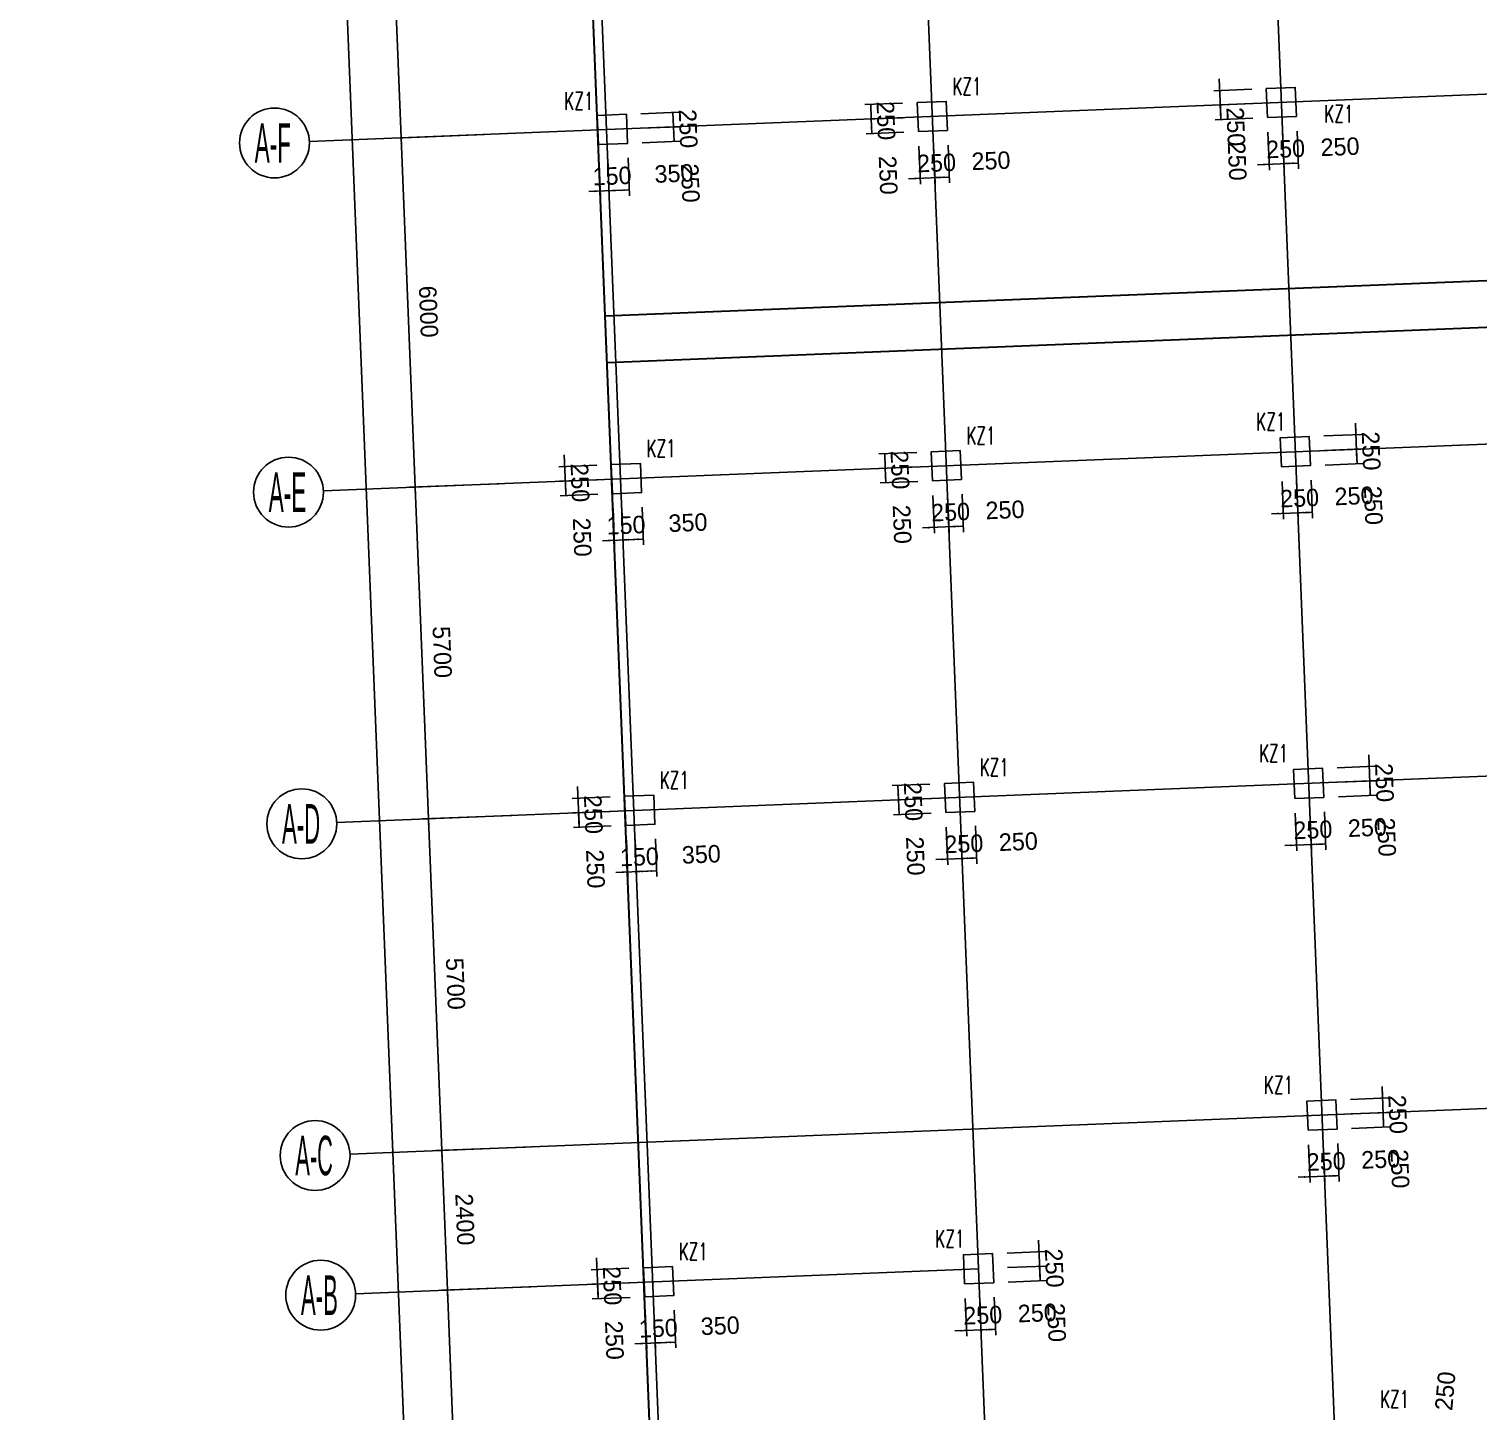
# Model space of a CAD drawing. Extents: x 387171 to 699106, y 11966 to 245688.
# Drawn here: x 471867 to 496757, y 74493 to 98222 of the extents above; entities that cross this region are included whole.
import ezdxf

# ---------------------------------------------------------------- set-up
doc = ezdxf.new("R2010")
doc.units = 0
doc.header["$LTSCALE"] = 100
doc.header["$MEASUREMENT"] = 0
for name, color, linetype in [('COLU', 7, 'Continuous'), ('DIM', 3, 'Continuous'), ('DOTE', 253, 'Continuous'), ('L-AXIS', 3, 'Continuous'), ('NUM', 7, 'Continuous'), ('Q-dote', 253, 'Continuous')]:
    doc.layers.add(name, color=color, linetype=linetype)
doc.styles.get("Standard").update_dxf_attribs({"font": 'standard'})
doc.styles.add('tk', font='tk')
doc.dimstyles.get("Standard").update_dxf_attribs({"dimtxt": 300, "dimasz": 100, "dimexe": 100, "dimexo": 250, "dimgap": 100, "dimtad": 0, "dimtoh": 1, "dimdec": 0, "dimdsep": 46, "dimcen": 0.09, "dimclrt": 7, "dimadec": 0, "dimazin": 0, "dimtfac": 1, "dimtdec": 4, "dimtofl": 0, "dimtmove": 0, "dimatfit": 3, "dimfxl": 1, "dimtolj": 1, "dimtzin": 0, "dimarcsym": 0})

# ---------------------------------------------------------------- blocks, each defined once
blk = doc.blocks.new('*D3596')
at = {"layer": 'L-AXIS', "color": 0, "linetype": 'ByBlock', "lineweight": -2}
for p, q in [((474241, 232201), (471867, 232105)), ((478441, 70839), (471967, 232109)), ((480715, 70931), (478341, 70835))]:
    blk.add_line(p, q, dxfattribs=at)
for points in [[(471967, 232109), (471988, 232010), (471954, 232009)], [(478441, 70839), (478420, 70939), (478453, 70940)]]:
    blk.add_solid(points, dxfattribs=at)
at = {"layer": 'L-AXIS', "color": 7, "linetype": 'Continuous', "lineweight": -2, "insert": (475554, 151488), "char_height": 300, "width": 1111.67, "attachment_point": 5, "rotation": 272.2988, "style": 'tk'}
blk.add_mtext('161400', dxfattribs=at)
blk = doc.blocks.new('*D4654')
at = {"layer": 'L-AXIS', "color": 0, "linetype": 'ByBlock', "lineweight": -2}
for p, q in [((480487, 76626), (478954, 76565)), ((479054, 76569), (479282, 70873)), ((480715, 70931), (479182, 70869))]:
    blk.add_line(p, q, dxfattribs=at)
for points in [[(479054, 76569), (479074, 76469), (479041, 76468)], [(479282, 70873), (479262, 70972), (479295, 70974)]]:
    blk.add_solid(points, dxfattribs=at)
at = {"layer": 'L-AXIS', "color": 7, "linetype": 'Continuous', "lineweight": -2, "insert": (479518, 73735), "char_height": 300, "width": 780, "attachment_point": 5, "rotation": 272.2988, "style": 'tk'}
blk.add_mtext('5700', dxfattribs=at)
blk = doc.blocks.new('_AXISO')
blk.add_circle((0, 0), 0.5)
blk = doc.blocks.new('*D1093')
at = {"layer": 'L-AXIS', "color": 0, "linetype": 'ByBlock', "lineweight": -2}
for p, q in [((479933, 90415), (478400, 90353)), ((478500, 90357), (478729, 84662)), ((480162, 84720), (478629, 84658))]:
    blk.add_line(p, q, dxfattribs=at)
for points in [[(478500, 90357), (478521, 90258), (478487, 90257)], [(478729, 84662), (478708, 84761), (478741, 84763)]]:
    blk.add_solid(points, dxfattribs=at)
at = {"layer": 'L-AXIS', "color": 7, "linetype": 'Continuous', "lineweight": -2, "insert": (478964, 87524), "char_height": 300, "width": 780, "attachment_point": 5, "rotation": 272.2988, "style": 'tk'}
blk.add_mtext('5700', dxfattribs=at)
blk = doc.blocks.new('*D1868')
at = {"layer": 'L-AXIS', "color": 0, "linetype": 'ByBlock', "lineweight": -2}
for p, q in [((480162, 84720), (478629, 84658)), ((478729, 84662), (478957, 78967)), ((480390, 79024), (478857, 78963))]:
    blk.add_line(p, q, dxfattribs=at)
for points in [[(478729, 84662), (478749, 84563), (478716, 84561)], [(478957, 78967), (478937, 79066), (478970, 79067)]]:
    blk.add_solid(points, dxfattribs=at)
at = {"layer": 'L-AXIS', "color": 7, "linetype": 'Continuous', "lineweight": -2, "insert": (479193, 81828), "char_height": 300, "width": 780, "attachment_point": 5, "rotation": 272.2988, "style": 'tk'}
blk.add_mtext('5700', dxfattribs=at)
blk = doc.blocks.new('*D1628')
at = {"layer": 'L-AXIS', "color": 0, "linetype": 'ByBlock', "lineweight": -2}
for p, q in [((480390, 79024), (478857, 78963)), ((478957, 78967), (479054, 76569)), ((480487, 76626), (478954, 76565))]:
    blk.add_line(p, q, dxfattribs=at)
for points in [[(478957, 78967), (478978, 78867), (478945, 78866)], [(479054, 76569), (479033, 76668), (479066, 76669)]]:
    blk.add_solid(points, dxfattribs=at)
at = {"layer": 'L-AXIS', "color": 7, "linetype": 'Continuous', "lineweight": -2, "insert": (479355, 77782), "char_height": 300, "width": 785, "attachment_point": 5, "rotation": 272.2988, "style": 'tk'}
blk.add_mtext('2400', dxfattribs=at)
blk = doc.blocks.new('*D1508')
at = {"layer": 'L-AXIS', "color": 0, "linetype": 'ByBlock', "lineweight": -2}
for p, q in [((479464, 102106), (477931, 102044)), ((478031, 102048), (478259, 96353)), ((479692, 96410), (478159, 96349))]:
    blk.add_line(p, q, dxfattribs=at)
for points in [[(478031, 102048), (478051, 101949), (478018, 101947)], [(478259, 96353), (478239, 96452), (478272, 96453)]]:
    blk.add_solid(points, dxfattribs=at)
at = {"layer": 'L-AXIS', "color": 7, "linetype": 'Continuous', "lineweight": -2, "insert": (478495, 99214), "char_height": 300, "width": 780, "attachment_point": 5, "rotation": 272.2988, "style": 'tk'}
blk.add_mtext('5700', dxfattribs=at)
blk = doc.blocks.new('*D2417')
at = {"layer": 'L-AXIS', "color": 0, "linetype": 'ByBlock', "lineweight": -2}
for p, q in [((479692, 96410), (478159, 96349)), ((478259, 96353), (478500, 90357)), ((479933, 90415), (478400, 90353))]:
    blk.add_line(p, q, dxfattribs=at)
for points in [[(478259, 96353), (478280, 96253), (478247, 96252)], [(478500, 90357), (478479, 90457), (478513, 90458)]]:
    blk.add_solid(points, dxfattribs=at)
at = {"layer": 'L-AXIS', "color": 7, "linetype": 'Continuous', "lineweight": -2, "insert": (478729, 93369), "char_height": 300, "width": 770, "attachment_point": 5, "rotation": 272.2988, "style": 'tk'}
blk.add_mtext('6000', dxfattribs=at)
blk = doc.blocks.new('*D1542')
at = {"layer": 'DIM', "color": 0, "linetype": 'ByBlock', "lineweight": -2}
for p, q in [((493847, 79064), (493873, 78414)), ((494097, 79074), (494123, 78424)), ((493669, 78506), (494319, 78532))]:
    blk.add_line(p, q, dxfattribs=at)
for points in [[(493869, 78514), (493770, 78494), (493769, 78527)], [(494119, 78524), (494218, 78545), (494220, 78512)]]:
    blk.add_solid(points, dxfattribs=at)
at = {"layer": 'DIM', "color": 7, "linetype": 'Continuous', "lineweight": -2, "insert": (494149, 78776), "char_height": 300, "width": 566.67, "attachment_point": 5, "rotation": 2.2988, "style": 'tk'}
blk.add_mtext('250', dxfattribs=at)
blk = doc.blocks.new('*D1128')
at = {"layer": 'DIM', "color": 0, "linetype": 'ByBlock', "lineweight": -2}
for p, q in [((494097, 79074), (494123, 78424)), ((494347, 79084), (494373, 78435)), ((494119, 78524), (494369, 78534))]:
    blk.add_line(p, q, dxfattribs=at)
for points in [[(494119, 78524), (494218, 78545), (494220, 78512)], [(494369, 78534), (494269, 78514), (494268, 78547)]]:
    blk.add_solid(points, dxfattribs=at)
at = {"layer": 'DIM', "color": 7, "linetype": 'Continuous', "lineweight": -2, "insert": (495085, 78813), "char_height": 300, "width": 566.67, "attachment_point": 5, "rotation": 2.2988, "style": 'tk'}
blk.add_mtext('250', dxfattribs=at)
blk = doc.blocks.new('*D2014')
at = {"layer": 'DIM', "color": 0, "linetype": 'ByBlock', "lineweight": -2}
for p, q in [((494576, 79594), (495226, 79620)), ((495136, 79366), (495126, 79616)), ((494586, 79344), (495236, 79370))]:
    blk.add_line(p, q, dxfattribs=at)
for points in [[(495126, 79616), (495147, 79516), (495113, 79515)], [(495136, 79366), (495115, 79465), (495149, 79466)]]:
    blk.add_solid(points, dxfattribs=at)
at = {"layer": 'DIM', "color": 7, "linetype": 'Continuous', "lineweight": -2, "insert": (495415, 78650), "char_height": 300, "width": 566.67, "attachment_point": 5, "rotation": 272.2988, "style": 'tk'}
blk.add_mtext('250', dxfattribs=at)
blk = doc.blocks.new('*D1967')
at = {"layer": 'DIM', "color": 0, "linetype": 'ByBlock', "lineweight": -2}
for p, q in [((495134, 79416), (495108, 80065)), ((494566, 79843), (495216, 79869)), ((494576, 79594), (495226, 79620))]:
    blk.add_line(p, q, dxfattribs=at)
for points in [[(495116, 79865), (495095, 79965), (495129, 79966)], [(495126, 79616), (495147, 79516), (495113, 79515)]]:
    blk.add_solid(points, dxfattribs=at)
at = {"layer": 'DIM', "color": 7, "linetype": 'Continuous', "lineweight": -2, "insert": (495377, 79585), "char_height": 300, "width": 566.67, "attachment_point": 5, "rotation": 272.2988, "style": 'tk'}
blk.add_mtext('250', dxfattribs=at)
blk = doc.blocks.new('*D2760')
at = {"layer": 'DIM', "color": 0, "linetype": 'ByBlock', "lineweight": -2}
for p, q in [((495832, 74139), (496480, 74082)), ((496380, 74091), (496358, 73842)), ((495810, 73890), (496458, 73833))]:
    blk.add_line(p, q, dxfattribs=at)
for points in [[(496358, 73842), (496350, 73943), (496384, 73940)], [(496380, 74091), (496388, 73990), (496355, 73993)]]:
    blk.add_solid(points, dxfattribs=at)
at = {"layer": 'DIM', "color": 7, "linetype": 'Continuous', "lineweight": -2, "insert": (496195, 74836), "char_height": 300, "width": 566.67, "attachment_point": 5, "rotation": 84.9316, "style": 'tk'}
blk.add_mtext('250', dxfattribs=at)
blk = doc.blocks.new('*D2945')
at = {"layer": 'DIM', "color": 0, "linetype": 'ByBlock', "lineweight": -2}
for p, q in [((493618, 84759), (493645, 84110)), ((493868, 84769), (493894, 84120)), ((493441, 84202), (494090, 84228))]:
    blk.add_line(p, q, dxfattribs=at)
for points in [[(493640, 84210), (493541, 84189), (493540, 84222)], [(493890, 84220), (493990, 84240), (493991, 84207)]]:
    blk.add_solid(points, dxfattribs=at)
at = {"layer": 'DIM', "color": 7, "linetype": 'Continuous', "lineweight": -2, "insert": (493920, 84471), "char_height": 300, "width": 566.67, "attachment_point": 5, "rotation": 2.2988, "style": 'tk'}
blk.add_mtext('250', dxfattribs=at)
blk = doc.blocks.new('*D3987')
at = {"layer": 'DIM', "color": 0, "linetype": 'ByBlock', "lineweight": -2}
for p, q in [((493868, 84769), (493894, 84120)), ((494118, 84779), (494144, 84130)), ((493890, 84220), (494140, 84230))]:
    blk.add_line(p, q, dxfattribs=at)
for points in [[(493890, 84220), (493990, 84240), (493991, 84207)], [(494140, 84230), (494041, 84209), (494040, 84242)]]:
    blk.add_solid(points, dxfattribs=at)
at = {"layer": 'DIM', "color": 7, "linetype": 'Continuous', "lineweight": -2, "insert": (494856, 84509), "char_height": 300, "width": 566.67, "attachment_point": 5, "rotation": 2.2988, "style": 'tk'}
blk.add_mtext('250', dxfattribs=at)
blk = doc.blocks.new('*D3731')
at = {"layer": 'DIM', "color": 0, "linetype": 'ByBlock', "lineweight": -2}
for p, q in [((494348, 85289), (494997, 85315)), ((494907, 85061), (494897, 85311)), ((494358, 85039), (495007, 85065))]:
    blk.add_line(p, q, dxfattribs=at)
for points in [[(494897, 85311), (494918, 85212), (494885, 85211)], [(494907, 85061), (494887, 85161), (494920, 85162)]]:
    blk.add_solid(points, dxfattribs=at)
at = {"layer": 'DIM', "color": 7, "linetype": 'Continuous', "lineweight": -2, "insert": (495186, 84345), "char_height": 300, "width": 566.67, "attachment_point": 5, "rotation": 272.2988, "style": 'tk'}
blk.add_mtext('250', dxfattribs=at)
blk = doc.blocks.new('*D4584')
at = {"layer": 'DIM', "color": 0, "linetype": 'ByBlock', "lineweight": -2}
for p, q in [((494905, 85111), (494879, 85761)), ((494338, 85539), (494987, 85565)), ((494348, 85289), (494997, 85315))]:
    blk.add_line(p, q, dxfattribs=at)
for points in [[(494887, 85561), (494867, 85660), (494900, 85661)], [(494897, 85311), (494918, 85212), (494885, 85211)]]:
    blk.add_solid(points, dxfattribs=at)
at = {"layer": 'DIM', "color": 7, "linetype": 'Continuous', "lineweight": -2, "insert": (495149, 85281), "char_height": 300, "width": 566.67, "attachment_point": 5, "rotation": 272.2988, "style": 'tk'}
blk.add_mtext('250', dxfattribs=at)
blk = doc.blocks.new('*D1291')
at = {"layer": 'DIM', "color": 0, "linetype": 'ByBlock', "lineweight": -2}
for p, q in [((493390, 90455), (493416, 89805)), ((493640, 90465), (493666, 89815)), ((493212, 89897), (493862, 89923))]:
    blk.add_line(p, q, dxfattribs=at)
for points in [[(493412, 89905), (493313, 89885), (493311, 89918)], [(493662, 89915), (493761, 89936), (493762, 89903)]]:
    blk.add_solid(points, dxfattribs=at)
at = {"layer": 'DIM', "color": 7, "linetype": 'Continuous', "lineweight": -2, "insert": (493692, 90167), "char_height": 300, "width": 566.67, "attachment_point": 5, "rotation": 2.2988, "style": 'tk'}
blk.add_mtext('250', dxfattribs=at)
blk = doc.blocks.new('*D1159')
at = {"layer": 'DIM', "color": 0, "linetype": 'ByBlock', "lineweight": -2}
for p, q in [((493640, 90465), (493666, 89815)), ((493889, 90475), (493915, 89825)), ((493662, 89915), (493911, 89925))]:
    blk.add_line(p, q, dxfattribs=at)
for points in [[(493662, 89915), (493761, 89936), (493762, 89903)], [(493911, 89925), (493812, 89905), (493811, 89938)]]:
    blk.add_solid(points, dxfattribs=at)
at = {"layer": 'DIM', "color": 7, "linetype": 'Continuous', "lineweight": -2, "insert": (494627, 90204), "char_height": 300, "width": 566.67, "attachment_point": 5, "rotation": 2.2988, "style": 'tk'}
blk.add_mtext('250', dxfattribs=at)
blk = doc.blocks.new('*D2122')
at = {"layer": 'DIM', "color": 0, "linetype": 'ByBlock', "lineweight": -2}
for p, q in [((494119, 90984), (494769, 91011)), ((494679, 90757), (494669, 91007)), ((494129, 90735), (494779, 90761))]:
    blk.add_line(p, q, dxfattribs=at)
for points in [[(494669, 91007), (494689, 90907), (494656, 90906)], [(494679, 90757), (494658, 90856), (494691, 90857)]]:
    blk.add_solid(points, dxfattribs=at)
at = {"layer": 'DIM', "color": 7, "linetype": 'Continuous', "lineweight": -2, "insert": (494958, 90041), "char_height": 300, "width": 566.67, "attachment_point": 5, "rotation": 272.2988, "style": 'tk'}
blk.add_mtext('250', dxfattribs=at)
blk = doc.blocks.new('*D1746')
at = {"layer": 'DIM', "color": 0, "linetype": 'ByBlock', "lineweight": -2}
for p, q in [((494677, 90807), (494651, 91456)), ((494109, 91234), (494759, 91260)), ((494119, 90984), (494769, 91011))]:
    blk.add_line(p, q, dxfattribs=at)
for points in [[(494659, 91256), (494638, 91356), (494671, 91357)], [(494669, 91007), (494689, 90907), (494656, 90906)]]:
    blk.add_solid(points, dxfattribs=at)
at = {"layer": 'DIM', "color": 7, "linetype": 'Continuous', "lineweight": -2, "insert": (494920, 90976), "char_height": 300, "width": 566.67, "attachment_point": 5, "rotation": 272.2988, "style": 'tk'}
blk.add_mtext('250', dxfattribs=at)
blk = doc.blocks.new('*D2863')
at = {"layer": 'DIM', "color": 0, "linetype": 'ByBlock', "lineweight": -2}
for p, q in [((492312, 97367), (492338, 96718)), ((492869, 97189), (492220, 97163)), ((492879, 96940), (492230, 96913))]:
    blk.add_line(p, q, dxfattribs=at)
for points in [[(492320, 97167), (492299, 97266), (492332, 97268)], [(492330, 96917), (492350, 96818), (492317, 96817)]]:
    blk.add_solid(points, dxfattribs=at)
at = {"layer": 'DIM', "color": 7, "linetype": 'Continuous', "lineweight": -2, "insert": (492595, 96544), "char_height": 300, "width": 566.67, "attachment_point": 5, "rotation": 272.2988, "style": 'tk'}
blk.add_mtext('250', dxfattribs=at)
blk = doc.blocks.new('*D2587')
at = {"layer": 'DIM', "color": 0, "linetype": 'ByBlock', "lineweight": -2}
for p, q in [((492879, 96940), (492230, 96913)), ((492330, 96917), (492340, 96668)), ((492889, 96690), (492240, 96664))]:
    blk.add_line(p, q, dxfattribs=at)
for points in [[(492330, 96917), (492350, 96818), (492317, 96817)], [(492340, 96668), (492319, 96767), (492352, 96768)]]:
    blk.add_solid(points, dxfattribs=at)
at = {"layer": 'DIM', "color": 7, "linetype": 'Continuous', "lineweight": -2, "insert": (492619, 95952), "char_height": 300, "width": 566.67, "attachment_point": 5, "rotation": 272.2988, "style": 'tk'}
blk.add_mtext('250', dxfattribs=at)
blk = doc.blocks.new('*D3381')
at = {"layer": 'DIM', "color": 0, "linetype": 'ByBlock', "lineweight": -2}
for p, q in [((493149, 96450), (493175, 95800)), ((493399, 96460), (493425, 95810)), ((492971, 95892), (493621, 95918))]:
    blk.add_line(p, q, dxfattribs=at)
for points in [[(493171, 95900), (493072, 95880), (493071, 95913)], [(493421, 95910), (493520, 95931), (493522, 95898)]]:
    blk.add_solid(points, dxfattribs=at)
at = {"layer": 'DIM', "color": 7, "linetype": 'Continuous', "lineweight": -2, "insert": (493451, 96162), "char_height": 300, "width": 566.67, "attachment_point": 5, "rotation": 2.2988, "style": 'tk'}
blk.add_mtext('250', dxfattribs=at)
blk = doc.blocks.new('*D3118')
at = {"layer": 'DIM', "color": 0, "linetype": 'ByBlock', "lineweight": -2}
for p, q in [((493399, 96460), (493425, 95810)), ((493649, 96470), (493675, 95821)), ((493421, 95910), (493671, 95920))]:
    blk.add_line(p, q, dxfattribs=at)
for points in [[(493421, 95910), (493520, 95931), (493522, 95898)], [(493671, 95920), (493572, 95900), (493570, 95933)]]:
    blk.add_solid(points, dxfattribs=at)
at = {"layer": 'DIM', "color": 7, "linetype": 'Continuous', "lineweight": -2, "insert": (494387, 96199), "char_height": 300, "width": 566.67, "attachment_point": 5, "rotation": 2.2988, "style": 'tk'}
blk.add_mtext('250', dxfattribs=at)
blk = doc.blocks.new('*D3070')
at = {"layer": 'DIM', "color": 0, "linetype": 'ByBlock', "lineweight": -2}
for p, q in [((482173, 76944), (481523, 76918)), ((481615, 77122), (481641, 76472)), ((482183, 76694), (481533, 76668))]:
    blk.add_line(p, q, dxfattribs=at)
for points in [[(481623, 76922), (481602, 77021), (481636, 77022)], [(481633, 76672), (481654, 76573), (481621, 76572)]]:
    blk.add_solid(points, dxfattribs=at)
at = {"layer": 'DIM', "color": 7, "linetype": 'Continuous', "lineweight": -2, "insert": (481885, 76642), "char_height": 300, "width": 566.67, "attachment_point": 5, "rotation": 272.2988, "style": 'tk'}
blk.add_mtext('250', dxfattribs=at)
blk = doc.blocks.new('*D3821')
at = {"layer": 'DIM', "color": 0, "linetype": 'ByBlock', "lineweight": -2}
for p, q in [((482183, 76694), (481533, 76668)), ((481633, 76672), (481643, 76422)), ((482193, 76444), (481543, 76418))]:
    blk.add_line(p, q, dxfattribs=at)
for points in [[(481633, 76672), (481654, 76573), (481621, 76572)], [(481643, 76422), (481623, 76522), (481656, 76523)]]:
    blk.add_solid(points, dxfattribs=at)
at = {"layer": 'DIM', "color": 7, "linetype": 'Continuous', "lineweight": -2, "insert": (481922, 75707), "char_height": 300, "width": 566.67, "attachment_point": 5, "rotation": 272.2988, "style": 'tk'}
blk.add_mtext('250', dxfattribs=at)
blk = doc.blocks.new('*D3564')
at = {"layer": 'DIM', "color": 0, "linetype": 'ByBlock', "lineweight": -2}
for p, q in [((482453, 76205), (482479, 75555)), ((482602, 76211), (482629, 75561)), ((482275, 75647), (482824, 75669))]:
    blk.add_line(p, q, dxfattribs=at)
for points in [[(482475, 75655), (482375, 75634), (482374, 75668)], [(482625, 75661), (482724, 75682), (482725, 75648)]]:
    blk.add_solid(points, dxfattribs=at)
at = {"layer": 'DIM', "color": 7, "linetype": 'Continuous', "lineweight": -2, "insert": (482676, 75913), "char_height": 300, "width": 476.67, "attachment_point": 5, "rotation": 2.2988, "style": 'tk'}
blk.add_mtext('150', dxfattribs=at)
blk = doc.blocks.new('*D4629')
at = {"layer": 'DIM', "color": 0, "linetype": 'ByBlock', "lineweight": -2}
for p, q in [((482602, 76211), (482629, 75561)), ((482952, 76225), (482978, 75575)), ((482625, 75661), (482974, 75675))]:
    blk.add_line(p, q, dxfattribs=at)
for points in [[(482625, 75661), (482724, 75682), (482725, 75648)], [(482974, 75675), (482875, 75654), (482874, 75688)]]:
    blk.add_solid(points, dxfattribs=at)
at = {"layer": 'DIM', "color": 7, "linetype": 'Continuous', "lineweight": -2, "insert": (483740, 75956), "char_height": 300, "width": 566.67, "attachment_point": 5, "rotation": 2.2988, "style": 'tk'}
blk.add_mtext('350', dxfattribs=at)
blk = doc.blocks.new('*D4269')
at = {"layer": 'DIM', "color": 0, "linetype": 'ByBlock', "lineweight": -2}
for p, q in [((487948, 76425), (487974, 75776)), ((488198, 76435), (488224, 75786)), ((487770, 75868), (488420, 75894))]:
    blk.add_line(p, q, dxfattribs=at)
for points in [[(487970, 75876), (487871, 75855), (487870, 75888)], [(488220, 75886), (488319, 75906), (488321, 75873)]]:
    blk.add_solid(points, dxfattribs=at)
at = {"layer": 'DIM', "color": 7, "linetype": 'Continuous', "lineweight": -2, "insert": (488250, 76137), "char_height": 300, "width": 566.67, "attachment_point": 5, "rotation": 2.2988, "style": 'tk'}
blk.add_mtext('250', dxfattribs=at)
blk = doc.blocks.new('*D442')
at = {"layer": 'DIM', "color": 0, "linetype": 'ByBlock', "lineweight": -2}
for p, q in [((488198, 76435), (488224, 75786)), ((488448, 76445), (488474, 75796)), ((488220, 75886), (488470, 75896))]:
    blk.add_line(p, q, dxfattribs=at)
for points in [[(488220, 75886), (488319, 75906), (488321, 75873)], [(488470, 75896), (488371, 75875), (488369, 75908)]]:
    blk.add_solid(points, dxfattribs=at)
at = {"layer": 'DIM', "color": 7, "linetype": 'Continuous', "lineweight": -2, "insert": (489186, 76175), "char_height": 300, "width": 566.67, "attachment_point": 5, "rotation": 2.2988, "style": 'tk'}
blk.add_mtext('250', dxfattribs=at)
blk = doc.blocks.new('*D324')
at = {"layer": 'DIM', "color": 0, "linetype": 'ByBlock', "lineweight": -2}
for p, q in [((488677, 76955), (489327, 76981)), ((489237, 76727), (489227, 76977)), ((488688, 76705), (489337, 76731))]:
    blk.add_line(p, q, dxfattribs=at)
for points in [[(489227, 76977), (489248, 76878), (489214, 76876)], [(489237, 76727), (489216, 76826), (489250, 76828)]]:
    blk.add_solid(points, dxfattribs=at)
at = {"layer": 'DIM', "color": 7, "linetype": 'Continuous', "lineweight": -2, "insert": (489516, 76011), "char_height": 300, "width": 566.67, "attachment_point": 5, "rotation": 272.2988, "style": 'tk'}
blk.add_mtext('250', dxfattribs=at)
blk = doc.blocks.new('*D47')
at = {"layer": 'DIM', "color": 0, "linetype": 'ByBlock', "lineweight": -2}
for p, q in [((489235, 76777), (489209, 77427)), ((488667, 77205), (489317, 77231)), ((488677, 76955), (489327, 76981))]:
    blk.add_line(p, q, dxfattribs=at)
for points in [[(489217, 77227), (489196, 77326), (489230, 77327)], [(489227, 76977), (489248, 76878), (489214, 76876)]]:
    blk.add_solid(points, dxfattribs=at)
at = {"layer": 'DIM', "color": 7, "linetype": 'Continuous', "lineweight": -2, "insert": (489478, 76947), "char_height": 300, "width": 566.67, "attachment_point": 5, "rotation": 272.2988, "style": 'tk'}
blk.add_mtext('250', dxfattribs=at)
blk = doc.blocks.new('*D922')
at = {"layer": 'DIM', "color": 0, "linetype": 'ByBlock', "lineweight": -2}
for p, q in [((481290, 85215), (481316, 84566)), ((481848, 85037), (481198, 85011)), ((481858, 84788), (481208, 84762))]:
    blk.add_line(p, q, dxfattribs=at)
for points in [[(481298, 85015), (481278, 85115), (481311, 85116)], [(481308, 84766), (481329, 84666), (481296, 84665)]]:
    blk.add_solid(points, dxfattribs=at)
at = {"layer": 'DIM', "color": 7, "linetype": 'Continuous', "lineweight": -2, "insert": (481560, 84735), "char_height": 300, "width": 566.67, "attachment_point": 5, "rotation": 272.2988, "style": 'tk'}
blk.add_mtext('250', dxfattribs=at)
blk = doc.blocks.new('*D791')
at = {"layer": 'DIM', "color": 0, "linetype": 'ByBlock', "lineweight": -2}
for p, q in [((481858, 84788), (481208, 84762)), ((481308, 84766), (481318, 84516)), ((481868, 84538), (481218, 84512))]:
    blk.add_line(p, q, dxfattribs=at)
for points in [[(481308, 84766), (481329, 84666), (481296, 84665)], [(481318, 84516), (481298, 84615), (481331, 84616)]]:
    blk.add_solid(points, dxfattribs=at)
at = {"layer": 'DIM', "color": 7, "linetype": 'Continuous', "lineweight": -2, "insert": (481597, 83800), "char_height": 300, "width": 566.67, "attachment_point": 5, "rotation": 272.2988, "style": 'tk'}
blk.add_mtext('250', dxfattribs=at)
blk = doc.blocks.new('*D1708')
at = {"layer": 'DIM', "color": 0, "linetype": 'ByBlock', "lineweight": -2}
for p, q in [((482128, 84298), (482154, 83649)), ((482278, 84304), (482304, 83655)), ((481950, 83741), (482499, 83763))]:
    blk.add_line(p, q, dxfattribs=at)
for points in [[(482150, 83749), (482050, 83728), (482049, 83761)], [(482300, 83755), (482399, 83775), (482400, 83742)]]:
    blk.add_solid(points, dxfattribs=at)
at = {"layer": 'DIM', "color": 7, "linetype": 'Continuous', "lineweight": -2, "insert": (482351, 84007), "char_height": 300, "width": 476.67, "attachment_point": 5, "rotation": 2.2988, "style": 'tk'}
blk.add_mtext('150', dxfattribs=at)
blk = doc.blocks.new('*D1299')
at = {"layer": 'DIM', "color": 0, "linetype": 'ByBlock', "lineweight": -2}
for p, q in [((482278, 84304), (482304, 83655)), ((482627, 84318), (482653, 83669)), ((482300, 83755), (482649, 83769))]:
    blk.add_line(p, q, dxfattribs=at)
for points in [[(482300, 83755), (482399, 83775), (482400, 83742)], [(482649, 83769), (482550, 83748), (482549, 83781)]]:
    blk.add_solid(points, dxfattribs=at)
at = {"layer": 'DIM', "color": 7, "linetype": 'Continuous', "lineweight": -2, "insert": (483415, 84050), "char_height": 300, "width": 566.67, "attachment_point": 5, "rotation": 2.2988, "style": 'tk'}
blk.add_mtext('350', dxfattribs=at)
blk = doc.blocks.new('*D1254')
at = {"layer": 'DIM', "color": 0, "linetype": 'ByBlock', "lineweight": -2}
for p, q in [((487343, 85258), (486694, 85232)), ((486794, 85236), (486804, 84986)), ((487353, 85008), (486704, 84982))]:
    blk.add_line(p, q, dxfattribs=at)
for points in [[(486794, 85236), (486814, 85137), (486781, 85135)], [(486804, 84986), (486783, 85085), (486816, 85087)]]:
    blk.add_solid(points, dxfattribs=at)
at = {"layer": 'DIM', "color": 7, "linetype": 'Continuous', "lineweight": -2, "insert": (487055, 84956), "char_height": 300, "width": 566.67, "attachment_point": 5, "rotation": 272.2988, "style": 'tk'}
blk.add_mtext('250', dxfattribs=at)
blk = doc.blocks.new('*D2121')
at = {"layer": 'DIM', "color": 0, "linetype": 'ByBlock', "lineweight": -2}
for p, q in [((487353, 85008), (486704, 84982)), ((486804, 84986), (486814, 84736)), ((487363, 84758), (486714, 84732))]:
    blk.add_line(p, q, dxfattribs=at)
for points in [[(486804, 84986), (486824, 84887), (486791, 84886)], [(486814, 84736), (486793, 84836), (486827, 84837)]]:
    blk.add_solid(points, dxfattribs=at)
at = {"layer": 'DIM', "color": 7, "linetype": 'Continuous', "lineweight": -2, "insert": (487093, 84021), "char_height": 300, "width": 566.67, "attachment_point": 5, "rotation": 272.2988, "style": 'tk'}
blk.add_mtext('250', dxfattribs=at)
blk = doc.blocks.new('*D1744')
at = {"layer": 'DIM', "color": 0, "linetype": 'ByBlock', "lineweight": -2}
for p, q in [((487623, 84519), (487649, 83869)), ((487873, 84529), (487899, 83879)), ((487445, 83961), (488095, 83987))]:
    blk.add_line(p, q, dxfattribs=at)
for points in [[(487645, 83969), (487546, 83948), (487545, 83982)], [(487895, 83979), (487994, 84000), (487996, 83967)]]:
    blk.add_solid(points, dxfattribs=at)
at = {"layer": 'DIM', "color": 7, "linetype": 'Continuous', "lineweight": -2, "insert": (487925, 84231), "char_height": 300, "width": 566.67, "attachment_point": 5, "rotation": 2.2988, "style": 'tk'}
blk.add_mtext('250', dxfattribs=at)
blk = doc.blocks.new('*D2648')
at = {"layer": 'DIM', "color": 0, "linetype": 'ByBlock', "lineweight": -2}
for p, q in [((487873, 84529), (487899, 83879)), ((488123, 84539), (488149, 83889)), ((487895, 83979), (488145, 83989))]:
    blk.add_line(p, q, dxfattribs=at)
for points in [[(487895, 83979), (487994, 84000), (487996, 83967)], [(488145, 83989), (488046, 83969), (488044, 84002)]]:
    blk.add_solid(points, dxfattribs=at)
at = {"layer": 'DIM', "color": 7, "linetype": 'Continuous', "lineweight": -2, "insert": (488861, 84268), "char_height": 300, "width": 566.67, "attachment_point": 5, "rotation": 2.2988, "style": 'tk'}
blk.add_mtext('250', dxfattribs=at)
blk = doc.blocks.new('*D2586')
at = {"layer": 'DIM', "color": 0, "linetype": 'ByBlock', "lineweight": -2}
for p, q in [((481062, 90911), (481088, 90261)), ((481619, 90733), (480970, 90707)), ((481629, 90483), (480980, 90457))]:
    blk.add_line(p, q, dxfattribs=at)
for points in [[(481070, 90711), (481049, 90810), (481082, 90811)], [(481080, 90461), (481100, 90362), (481067, 90360)]]:
    blk.add_solid(points, dxfattribs=at)
at = {"layer": 'DIM', "color": 7, "linetype": 'Continuous', "lineweight": -2, "insert": (481331, 90431), "char_height": 300, "width": 566.67, "attachment_point": 5, "rotation": 272.2988, "style": 'tk'}
blk.add_mtext('250', dxfattribs=at)
blk = doc.blocks.new('*D3380')
at = {"layer": 'DIM', "color": 0, "linetype": 'ByBlock', "lineweight": -2}
for p, q in [((481629, 90483), (480980, 90457)), ((481080, 90461), (481090, 90211)), ((481639, 90233), (480990, 90207))]:
    blk.add_line(p, q, dxfattribs=at)
for points in [[(481080, 90461), (481100, 90362), (481067, 90360)], [(481090, 90211), (481069, 90310), (481102, 90312)]]:
    blk.add_solid(points, dxfattribs=at)
at = {"layer": 'DIM', "color": 7, "linetype": 'Continuous', "lineweight": -2, "insert": (481369, 89495), "char_height": 300, "width": 566.67, "attachment_point": 5, "rotation": 272.2988, "style": 'tk'}
blk.add_mtext('250', dxfattribs=at)
blk = doc.blocks.new('*D3117')
at = {"layer": 'DIM', "color": 0, "linetype": 'ByBlock', "lineweight": -2}
for p, q in [((481899, 89993), (481925, 89344)), ((482049, 90000), (482075, 89350)), ((481721, 89436), (482271, 89458))]:
    blk.add_line(p, q, dxfattribs=at)
for points in [[(481921, 89444), (481822, 89423), (481821, 89457)], [(482071, 89450), (482170, 89471), (482172, 89437)]]:
    blk.add_solid(points, dxfattribs=at)
at = {"layer": 'DIM', "color": 7, "linetype": 'Continuous', "lineweight": -2, "insert": (482122, 89702), "char_height": 300, "width": 476.67, "attachment_point": 5, "rotation": 2.2988, "style": 'tk'}
blk.add_mtext('150', dxfattribs=at)
blk = doc.blocks.new('*D2994')
at = {"layer": 'DIM', "color": 0, "linetype": 'ByBlock', "lineweight": -2}
for p, q in [((482049, 90000), (482075, 89350)), ((482399, 90014), (482425, 89364)), ((482071, 89450), (482421, 89464))]:
    blk.add_line(p, q, dxfattribs=at)
for points in [[(482071, 89450), (482170, 89471), (482172, 89437)], [(482421, 89464), (482321, 89443), (482320, 89477)]]:
    blk.add_solid(points, dxfattribs=at)
at = {"layer": 'DIM', "color": 7, "linetype": 'Continuous', "lineweight": -2, "insert": (483186, 89745), "char_height": 300, "width": 566.67, "attachment_point": 5, "rotation": 2.2988, "style": 'tk'}
blk.add_mtext('350', dxfattribs=at)
blk = doc.blocks.new('*D3820')
at = {"layer": 'DIM', "color": 0, "linetype": 'ByBlock', "lineweight": -2}
for p, q in [((487115, 90953), (486465, 90927)), ((486565, 90931), (486575, 90682)), ((487125, 90704), (486475, 90678))]:
    blk.add_line(p, q, dxfattribs=at)
for points in [[(486565, 90931), (486586, 90832), (486553, 90831)], [(486575, 90682), (486555, 90781), (486588, 90782)]]:
    blk.add_solid(points, dxfattribs=at)
at = {"layer": 'DIM', "color": 7, "linetype": 'Continuous', "lineweight": -2, "insert": (486827, 90651), "char_height": 300, "width": 566.67, "attachment_point": 5, "rotation": 272.2988, "style": 'tk'}
blk.add_mtext('250', dxfattribs=at)
blk = doc.blocks.new('*D3563')
at = {"layer": 'DIM', "color": 0, "linetype": 'ByBlock', "lineweight": -2}
for p, q in [((487125, 90704), (486475, 90678)), ((486575, 90682), (486585, 90432)), ((487135, 90454), (486485, 90428))]:
    blk.add_line(p, q, dxfattribs=at)
for points in [[(486575, 90682), (486596, 90582), (486563, 90581)], [(486585, 90432), (486565, 90531), (486598, 90532)]]:
    blk.add_solid(points, dxfattribs=at)
at = {"layer": 'DIM', "color": 7, "linetype": 'Continuous', "lineweight": -2, "insert": (486864, 89716), "char_height": 300, "width": 566.67, "attachment_point": 5, "rotation": 272.2988, "style": 'tk'}
blk.add_mtext('250', dxfattribs=at)
blk = doc.blocks.new('*D4628')
at = {"layer": 'DIM', "color": 0, "linetype": 'ByBlock', "lineweight": -2}
for p, q in [((487395, 90214), (487421, 89565)), ((487644, 90224), (487671, 89575)), ((487217, 89657), (487866, 89683))]:
    blk.add_line(p, q, dxfattribs=at)
for points in [[(487417, 89665), (487317, 89644), (487316, 89677)], [(487666, 89675), (487766, 89695), (487767, 89662)]]:
    blk.add_solid(points, dxfattribs=at)
at = {"layer": 'DIM', "color": 7, "linetype": 'Continuous', "lineweight": -2, "insert": (487697, 89926), "char_height": 300, "width": 566.67, "attachment_point": 5, "rotation": 2.2988, "style": 'tk'}
blk.add_mtext('250', dxfattribs=at)
blk = doc.blocks.new('*D4352')
at = {"layer": 'DIM', "color": 0, "linetype": 'ByBlock', "lineweight": -2}
for p, q in [((487644, 90224), (487671, 89575)), ((487894, 90234), (487920, 89585)), ((487666, 89675), (487916, 89685))]:
    blk.add_line(p, q, dxfattribs=at)
for points in [[(487666, 89675), (487766, 89695), (487767, 89662)], [(487916, 89685), (487817, 89664), (487816, 89697)]]:
    blk.add_solid(points, dxfattribs=at)
at = {"layer": 'DIM', "color": 7, "linetype": 'Continuous', "lineweight": -2, "insert": (488632, 89964), "char_height": 300, "width": 566.67, "attachment_point": 5, "rotation": 2.2988, "style": 'tk'}
blk.add_mtext('250', dxfattribs=at)
blk = doc.blocks.new('*D441')
at = {"layer": 'DIM', "color": 0, "linetype": 'ByBlock', "lineweight": -2}
for p, q in [((481658, 95989), (481684, 95339)), ((481808, 95995), (481834, 95345)), ((481481, 95431), (482030, 95453))]:
    blk.add_line(p, q, dxfattribs=at)
for points in [[(481680, 95439), (481581, 95418), (481580, 95452)], [(481830, 95445), (481930, 95466), (481931, 95432)]]:
    blk.add_solid(points, dxfattribs=at)
at = {"layer": 'DIM', "color": 7, "linetype": 'Continuous', "lineweight": -2, "insert": (481882, 95697), "char_height": 300, "width": 476.67, "attachment_point": 5, "rotation": 2.2988, "style": 'tk'}
blk.add_mtext('150', dxfattribs=at)
blk = doc.blocks.new('*D323')
at = {"layer": 'DIM', "color": 0, "linetype": 'ByBlock', "lineweight": -2}
for p, q in [((481808, 95995), (481834, 95345)), ((482158, 96009), (482184, 95359)), ((481830, 95445), (482180, 95459))]:
    blk.add_line(p, q, dxfattribs=at)
for points in [[(481830, 95445), (481930, 95466), (481931, 95432)], [(482180, 95459), (482081, 95439), (482079, 95472)]]:
    blk.add_solid(points, dxfattribs=at)
at = {"layer": 'DIM', "color": 7, "linetype": 'Continuous', "lineweight": -2, "insert": (482946, 95740), "char_height": 300, "width": 566.67, "attachment_point": 5, "rotation": 2.2988, "style": 'tk'}
blk.add_mtext('350', dxfattribs=at)
blk = doc.blocks.new('*D46')
at = {"layer": 'DIM', "color": 0, "linetype": 'ByBlock', "lineweight": -2}
for p, q in [((482388, 96518), (483037, 96544)), ((482947, 96291), (482937, 96540)), ((482398, 96269), (483047, 96295))]:
    blk.add_line(p, q, dxfattribs=at)
for points in [[(482937, 96540), (482958, 96441), (482925, 96440)], [(482947, 96291), (482927, 96390), (482960, 96391)]]:
    blk.add_solid(points, dxfattribs=at)
at = {"layer": 'DIM', "color": 7, "linetype": 'Continuous', "lineweight": -2, "insert": (483226, 95575), "char_height": 300, "width": 566.67, "attachment_point": 5, "rotation": 272.2988, "style": 'tk'}
blk.add_mtext('250', dxfattribs=at)
blk = doc.blocks.new('*D830')
at = {"layer": 'DIM', "color": 0, "linetype": 'ByBlock', "lineweight": -2}
for p, q in [((482378, 96768), (483027, 96794)), ((482937, 96540), (482927, 96790)), ((482388, 96518), (483037, 96544))]:
    blk.add_line(p, q, dxfattribs=at)
for points in [[(482927, 96790), (482948, 96691), (482915, 96690)], [(482937, 96540), (482917, 96640), (482950, 96641)]]:
    blk.add_solid(points, dxfattribs=at)
at = {"layer": 'DIM', "color": 7, "linetype": 'Continuous', "lineweight": -2, "insert": (483189, 96510), "char_height": 300, "width": 566.67, "attachment_point": 5, "rotation": 272.2988, "style": 'tk'}
blk.add_mtext('250', dxfattribs=at)
blk = doc.blocks.new('*D790')
at = {"layer": 'DIM', "color": 0, "linetype": 'ByBlock', "lineweight": -2}
for p, q in [((486874, 96949), (486225, 96923)), ((486325, 96927), (486335, 96677)), ((486884, 96699), (486235, 96673))]:
    blk.add_line(p, q, dxfattribs=at)
for points in [[(486325, 96927), (486345, 96827), (486312, 96826)], [(486335, 96677), (486314, 96776), (486347, 96777)]]:
    blk.add_solid(points, dxfattribs=at)
at = {"layer": 'DIM', "color": 7, "linetype": 'Continuous', "lineweight": -2, "insert": (486586, 96647), "char_height": 300, "width": 566.67, "attachment_point": 5, "rotation": 272.2988, "style": 'tk'}
blk.add_mtext('250', dxfattribs=at)
blk = doc.blocks.new('*D1707')
at = {"layer": 'DIM', "color": 0, "linetype": 'ByBlock', "lineweight": -2}
for p, q in [((486884, 96699), (486235, 96673)), ((486335, 96677), (486345, 96427)), ((486894, 96449), (486245, 96423))]:
    blk.add_line(p, q, dxfattribs=at)
for points in [[(486335, 96677), (486355, 96578), (486322, 96576)], [(486345, 96427), (486324, 96526), (486357, 96528)]]:
    blk.add_solid(points, dxfattribs=at)
at = {"layer": 'DIM', "color": 7, "linetype": 'Continuous', "lineweight": -2, "insert": (486624, 95711), "char_height": 300, "width": 566.67, "attachment_point": 5, "rotation": 272.2988, "style": 'tk'}
blk.add_mtext('250', dxfattribs=at)
blk = doc.blocks.new('*D1298')
at = {"layer": 'DIM', "color": 0, "linetype": 'ByBlock', "lineweight": -2}
for p, q in [((487154, 96209), (487180, 95560)), ((487404, 96219), (487430, 95570)), ((486976, 95652), (487626, 95678))]:
    blk.add_line(p, q, dxfattribs=at)
for points in [[(487176, 95660), (487077, 95639), (487075, 95672)], [(487426, 95670), (487525, 95690), (487526, 95657)]]:
    blk.add_solid(points, dxfattribs=at)
at = {"layer": 'DIM', "color": 7, "linetype": 'Continuous', "lineweight": -2, "insert": (487456, 95921), "char_height": 300, "width": 566.67, "attachment_point": 5, "rotation": 2.2988, "style": 'tk'}
blk.add_mtext('250', dxfattribs=at)
blk = doc.blocks.new('*D2170')
at = {"layer": 'DIM', "color": 0, "linetype": 'ByBlock', "lineweight": -2}
for p, q in [((487404, 96219), (487430, 95570)), ((487654, 96229), (487680, 95580)), ((487426, 95670), (487676, 95680))]:
    blk.add_line(p, q, dxfattribs=at)
for points in [[(487426, 95670), (487525, 95690), (487526, 95657)], [(487676, 95680), (487576, 95659), (487575, 95692)]]:
    blk.add_solid(points, dxfattribs=at)
at = {"layer": 'DIM', "color": 7, "linetype": 'Continuous', "lineweight": -2, "insert": (488391, 95959), "char_height": 300, "width": 566.67, "attachment_point": 5, "rotation": 2.2988, "style": 'tk'}
blk.add_mtext('250', dxfattribs=at)
blk = doc.blocks.new('1')
at = {"layer": 'DOTE'}
blk.add_line((458698, 592855), (587451, 458371), dxfattribs=at)
blk = doc.blocks.new('后浇带现场')
at = {"color": 6, "lineweight": 30}
for points in [[(662200, 674230), (718557, 674230), (718557, 624270), (707583, 624270), (707286, 620897), (700215, 616964), (698139, 620873), (664797, 619534)], [(662200, 673430), (717757, 673430), (717757, 625070), (706851, 625070), (706526, 621390), (700538, 618060), (698609, 621692), (664765, 620333)]]:
    blk.add_lwpolyline(points, dxfattribs=at)
at = {"layer": 'Q-dote'}
blk.add_line((659263, 761135), (666731, 575100), dxfattribs=at)
at = {"color": 1, "lineweight": 30, "rotation": 318.5460777723208}
blk.add_blockref('1', (-77006, 620463), dxfattribs=at)

msp = doc.modelspace()

# ---------------------------------------------------------------- linework, layer by layer
at = {"color": 6, "lineweight": 30}
msp.add_lwpolyline([(476181.3, 232428.8), (494258.1, 233154.4), (494258.1, 231537.9), (540808.1, 231537.9), (540808.1, 232387.9), (590208.1, 232387.9), (590208.1, 232187.9), (593108.1, 232187.9), (593108.1, 230737.9), (608058.1, 230737.9), (608058.1, 231687.9), (648158.1, 231687.9), (648158.1, 230737.9), (657058.1, 230737.9), (657158.1, 196187.9), (658248.2, 196187.9), (663075.9, 83077.9), (659946, 47787.8), (654318.1, 48286.9), (653832.2, 42808.4), (496133.5, 56794.9), (482757.4, 68610.1), (476181.3, 232428.8)], dxfattribs=at)
at = {"layer": 'COLU'}
for points in [[(493139.1, 96699.7), (493638.7, 96719.8), (493618.7, 97219.4), (493119.1, 97199.3)], [(487143.9, 96459.1), (487643.5, 96479.1), (487623.5, 96978.7), (487123.9, 96958.7)], [(481648.4, 96238.5), (482148, 96258.5), (482127.9, 96758.1), (481628.3, 96738.1)], [(493379.8, 90704.6), (493879.4, 90724.6), (493859.3, 91224.2), (493359.7, 91204.2)], [(487384.6, 90463.9), (487884.2, 90484), (487864.1, 90983.6), (487364.5, 90963.5)], [(481889, 90243.3), (482388.6, 90263.3), (482368.6, 90762.9), (481869, 90742.9)], [(493608.4, 85009.1), (494108, 85029.2), (494087.9, 85528.8), (493588.3, 85508.7)], [(487613.2, 84768.5), (488112.8, 84788.5), (488092.8, 85288.1), (487593.2, 85268.1)], [(482117.7, 84547.9), (482617.3, 84567.9), (482597.2, 85067.5), (482097.6, 85047.5)], [(493837, 79313.7), (494336.6, 79333.8), (494316.6, 79833.4), (493817, 79813.3)], [(487938.1, 76675), (488437.7, 76695.1), (488417.7, 77194.7), (487918.1, 77174.6)], [(482442.6, 76454.4), (482942.1, 76474.5), (482922.1, 76974.1), (482422.5, 76954)]]:
    msp.add_lwpolyline(points, close=True, dxfattribs=at)
at = {"layer": 'DOTE'}
for p, q in [((495323.3, 48523.1), (487855.3, 234558.3)), ((481860.1, 234317.6), (489328.1, 48282.5)), ((476264.6, 234093), (483732.6, 48057.9)), ((506518.3, 97487), (479942.3, 96420.2)), ((513155.7, 91748.6), (480182.9, 90425)), ((506987.6, 85796.4), (480411.6, 84729.6)), ((507216.2, 80101), (480640.2, 79034.2)), ((488177.9, 76934.8), (480736.5, 76636.1))]:
    msp.add_line(p, q, dxfattribs=at)
at = {"layer": 'L-AXIS'}
for p, q in [((476683.1, 96289.3), (479942.3, 96420.2)), ((476923.8, 90294.2), (480182.9, 90425)), ((477152.4, 84598.8), (480411.6, 84729.6)), ((477381, 78903.3), (480640.2, 79034.2)), ((477477.3, 76505.3), (480736.5, 76636.1))]:
    msp.add_line(p, q, dxfattribs=at)

# ---------------------------------------------------------------- block references
at = {"color": 3, "lineweight": 30}
msp.add_blockref('后浇带现场', (-182998.7, -527042.1), dxfattribs=at)
at = {"layer": 'L-AXIS'}
ref = msp.add_blockref('_AXISO', (476083.6, 96265.3), dxfattribs=dict(at, xscale=1199.999999999997, yscale=1200, rotation=359.999645787379))
ref.add_attrib('A', 'A-F', (475744.2, 95925.9), dxfattribs={"height": 678.82, "style": 'tk', "width": 0.42623})
ref = msp.add_blockref('_AXISO', (476324.2, 90270.1), dxfattribs=dict(at, xscale=1199.999999999997, yscale=1200, rotation=359.999645787379))
ref.add_attrib('A', 'A-E', (475984.8, 89930.7), dxfattribs={"height": 678.82, "style": 'tk', "width": 0.42623})
ref = msp.add_blockref('_AXISO', (476552.9, 84574.7), dxfattribs=dict(at, xscale=1199.999999999997, yscale=1200, rotation=359.999645787379))
ref.add_attrib('A', 'A-D', (476213.5, 84235.3), dxfattribs={"height": 678.82, "style": 'tk', "width": 0.419355})
ref = msp.add_blockref('_AXISO', (476781.5, 78879.3), dxfattribs=dict(at, xscale=1199.999999999997, yscale=1200, rotation=359.999645787379))
ref.add_attrib('A', 'A-C', (476442.1, 78539.9), dxfattribs={"height": 678.82, "style": 'tk', "width": 0.412698})
ref = msp.add_blockref('_AXISO', (476877.8, 76481.2), dxfattribs=dict(at, xscale=1199.999999999997, yscale=1200, rotation=359.999645787379))
ref.add_attrib('A', 'A-B', (476538.4, 76141.8), dxfattribs={"height": 678.82, "style": 'tk', "width": 0.419355})

# ---------------------------------------------------------------- texts
at = {"layer": 'NUM', "color": 200, "width": 0.7}
for p in [(487729.5, 97084.8), (481063.3, 96835.9), (494118, 96613.8), (492947.8, 91330.3), (487970.2, 91089.6), (482474.6, 90869), (492997.7, 85634.9), (488198.8, 85394.2), (482703.3, 85173.6), (493080.7, 79939.5), (487435.4, 77300.7), (483028.2, 77080.1), (495076.2, 74544.8)]:
    msp.add_text('KZ1', height=300, dxfattribs=at).set_placement(p)

# ---------------------------------------------------------------- dimensions: what is measured, and where the dimension line sits
at = {"layer": 'DIM', "color": 200}
for p1, p2, distance, picture, middle in [((493119.1, 97199.3), (493129.1, 96949.5), -800, '*D2863', (492574.5, 97052.4)), ((487123.9, 96958.7), (487133.9, 96708.9), -800, '*D790', (486565.6, 97154.5)), ((482137.9, 96508.3), (482127.9, 96758.1), -800, '*D830', (483168.3, 97018.1)), ((493129.1, 96949.5), (493139.1, 96699.7), -800, '*D2587', (492598.3, 96459.8)), ((487133.9, 96708.9), (487143.9, 96459.1), -800, '*D1707', (486603.1, 96219.1)), ((493139.1, 96699.7), (493388.9, 96709.8), -800, '*D3381', (492943.3, 96141.4)), ((493388.9, 96709.8), (493638.7, 96719.8), -800, '*D3118', (493878.7, 96179)), ((482148, 96258.5), (482137.9, 96508.3), -800, '*D46', (483205.9, 96082.7)), ((487143.9, 96459.1), (487393.7, 96469.1), -800, '*D1298', (486948.1, 95900.8)), ((487393.7, 96469.1), (487643.5, 96479.1), -800, '*D2170', (487883.5, 95938.3)), ((481648.4, 96238.5), (481798.2, 96244.5), -800, '*D441', (481468.7, 95680.8)), ((481798.2, 96244.5), (482148, 96258.5), -800, '*D323', (482387.9, 95717.7)), ((493869.3, 90974.4), (493859.3, 91224.2), -800, '*D1746', (494899.7, 91484.2)), ((487364.5, 90963.5), (487374.6, 90713.7), -800, '*D3820', (486806.2, 91159.3)), ((481869, 90742.9), (481879, 90493.1), -800, '*D2586', (481310.7, 90938.7)), ((493879.4, 90724.6), (493869.3, 90974.4), -800, '*D2122', (494937.3, 90548.8)), ((487374.6, 90713.7), (487384.6, 90463.9), -800, '*D3563', (486843.8, 90223.9)), ((493379.8, 90704.6), (493629.6, 90714.6), -800, '*D1291', (493183.9, 90146.3)), ((493629.6, 90714.6), (493879.4, 90724.6), -800, '*D1159', (494119.3, 90183.8)), ((481879, 90493.1), (481889, 90243.3), -800, '*D3380', (481348.2, 90003.3)), ((487384.6, 90463.9), (487634.4, 90473.9), -800, '*D4628', (487188.8, 89905.6)), ((487634.4, 90473.9), (487884.2, 90484), -800, '*D4352', (488124.2, 89943.1)), ((481889, 90243.3), (482038.9, 90249.3), -800, '*D3117', (481709.3, 89685.6)), ((482038.9, 90249.3), (482388.6, 90263.3), -800, '*D2994', (482628.6, 89722.5)), ((494098, 85279), (494087.9, 85528.8), -800, '*D4584', (495128.4, 85788.8)), ((487593.2, 85268.1), (487603.2, 85018.3), -800, '*D1254', (487034.9, 85463.9)), ((482097.6, 85047.5), (482107.6, 84797.7), -800, '*D922', (481539.3, 85243.3)), ((494108, 85029.2), (494098, 85279), -800, '*D3731', (495165.9, 84853.4)), ((487603.2, 85018.3), (487613.2, 84768.5), -800, '*D2121', (487072.4, 84528.5)), ((493608.4, 85009.1), (493858.2, 85019.2), -800, '*D2945', (493412.6, 84450.8)), ((493858.2, 85019.2), (494108, 85029.2), -800, '*D3987', (494348, 84488.4)), ((482107.6, 84797.7), (482117.7, 84547.9), -800, '*D791', (481576.8, 84307.9)), ((487613.2, 84768.5), (487863, 84778.5), -800, '*D1744', (487417.4, 84210.2)), ((487863, 84778.5), (488112.8, 84788.5), -800, '*D2648', (488352.8, 84247.7)), ((482117.7, 84547.9), (482267.5, 84553.9), -800, '*D1708', (481938, 83990.2)), ((482267.5, 84553.9), (482617.3, 84567.9), -800, '*D1299', (482857.2, 84027.1)), ((494326.6, 79583.6), (494316.6, 79833.4), -800, '*D1967', (495357, 80093.4)), ((494336.6, 79333.8), (494326.6, 79583.6), -800, '*D2014', (495394.5, 79158)), ((493837, 79313.7), (494086.8, 79323.8), -800, '*D1542', (493641.2, 78755.4)), ((494086.8, 79323.8), (494336.6, 79333.8), -800, '*D1128', (494576.6, 78793)), ((488427.7, 76944.9), (488417.7, 77194.7), -800, '*D47', (489458.1, 77454.7)), ((482422.5, 76954), (482432.5, 76704.2), -800, '*D3070', (481864.2, 77149.8)), ((488437.7, 76695.1), (488427.7, 76944.9), -800, '*D324', (489495.6, 76519.3)), ((482432.5, 76704.2), (482442.6, 76454.4), -800, '*D3821', (481901.7, 76214.4)), ((487938.1, 76675), (488187.9, 76685), -800, '*D4269', (487742.3, 76116.7)), ((488187.9, 76685), (488437.7, 76695.1), -800, '*D442', (488677.7, 76154.3)), ((482442.6, 76454.4), (482592.4, 76460.4), -800, '*D3564', (482262.9, 75896.7)), ((482592.4, 76460.4), (482942.1, 76474.5), -800, '*D4629', (483182.1, 75933.6)), ((495583.3, 74161.4), (495561.2, 73912.4), 800, '*D2760', (496150.4, 74330))]:
    dim = msp.add_aligned_dim(p1=p1, p2=p2, distance=distance, dimstyle='Standard', dxfattribs=at)
    dim.commit()
    dim.dimension.update_dxf_attribs({"geometry": picture, "text_midpoint": middle})
at = {"layer": 'L-AXIS'}
for base, p1, p2, picture, middle in [((471967, 232109.5), (480965.1, 70940.7), (474491.3, 232210.8), '*D3596', (475553.6, 151488.5)), ((478259.4, 96352.6), (479713.7, 102115.6), (479942.3, 96420.2), '*D1508', (478494.8, 99214.4)), ((478500, 90357.5), (479942.3, 96420.2), (480182.9, 90425), '*D2417', (478729.4, 93369.1)), ((478728.6, 84662), (480182.9, 90425), (480411.6, 84729.6), '*D1093', (478964.1, 87523.8)), ((478957.3, 78966.6), (480411.6, 84729.6), (480640.2, 79034.2), '*D1868', (479192.7, 81828.4)), ((479053.5, 76568.6), (480640.2, 79034.2), (480736.5, 76636.1), '*D1628', (479355.1, 77781.6)), ((479282.2, 70873.1), (480736.5, 76636.1), (480965.1, 70940.7), '*D4654', (479517.6, 73734.9))]:
    dim = msp.add_linear_dim(base=base, p1=p1, p2=p2, angle=92.29877, dimstyle='Standard', dxfattribs=at)
    dim.commit()
    dim.dimension.update_dxf_attribs({"geometry": picture, "text_midpoint": middle})

doc.saveas('drawing.dxf')
